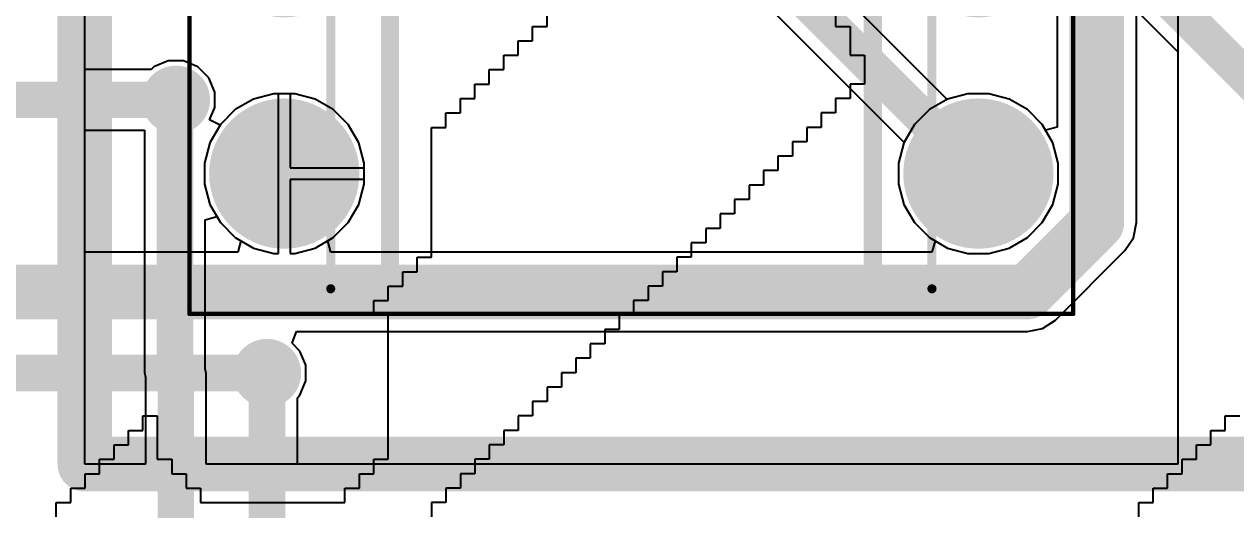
# Model space of a CAD drawing. Header units: inches. Extents: x 1.37 to 7.44, y 1.69 to 5.2.
# Drawn here: x 5.643 to 6.167, y 2.894 to 3.104 of the extents above; entities that cross this region are included whole.
import ezdxf

# ---------------------------------------------------------------- set-up
doc = ezdxf.new("R2010")
doc.units = ezdxf.units.IN
doc.header["$MEASUREMENT"] = 0
for name, color, linetype in [('Bottom Layer', 5, 'Continuous'), ('Bottom Overlay', 54, 'Continuous'), ('Bottom Solder', 6, 'Continuous'), ('Mechanical 1', 6, 'Continuous'), ('Multi-Layer', 9, 'Continuous'), ('Pad Holes', 156, 'Continuous'), ('Top 3D Body', 56, 'Continuous'), ('Top Courtyard', 56, 'Continuous'), ('Top Layer', 1, 'Continuous'), ('Top Overlay', 2, 'Continuous'), ('Top Solder', 216, 'Continuous'), ('Via Holes', 16, 'Continuous')]:
    doc.layers.add(name, color=color, linetype=linetype)
doc.styles.add('Arial', font='', dxfattribs={"height": 0.2})
doc.styles.get('Arial').set_extended_font_data('Arial')

# ---------------------------------------------------------------- blocks, each defined once
blk = doc.blocks.new('P0008A_46')
at = {"layer": 'Bottom Layer'}
blk.add_hatch(color=5, dxfattribs=at).paths.add_polyline_path([(-0.17953, 0.17953), (-0.12047, 0.17953), (-0.12047, 0.12047), (-0.17953, 0.12047)])
h = blk.add_hatch(color=5, dxfattribs=at)
edge = h.paths.add_edge_path()
edge.add_arc((0.15, 0.15), 0.02953, 0, 360)
h = blk.add_hatch(color=5, dxfattribs=at)
edge = h.paths.add_edge_path()
edge.add_arc((-0.15, 0.05), 0.02953, 0, 360)
h = blk.add_hatch(color=5, dxfattribs=at)
edge = h.paths.add_edge_path()
edge.add_arc((0.15, 0.05), 0.02953, 0, 360)
h = blk.add_hatch(color=5, dxfattribs=at)
edge = h.paths.add_edge_path()
edge.add_arc((-0.15, -0.05), 0.02953, 0, 360)
h = blk.add_hatch(color=5, dxfattribs=at)
edge = h.paths.add_edge_path()
edge.add_arc((0.15, -0.05), 0.02953, 0, 360)
h = blk.add_hatch(color=5, dxfattribs=at)
edge = h.paths.add_edge_path()
edge.add_arc((-0.15, -0.15), 0.02953, 0, 360)
h = blk.add_hatch(color=5, dxfattribs=at)
edge = h.paths.add_edge_path()
edge.add_arc((0.15, -0.15), 0.02953, 0, 360)
at = {"layer": 'Bottom Solder'}
blk.add_hatch(color=6, dxfattribs=at).paths.add_polyline_path([(-0.18248, 0.18248), (-0.11752, 0.18248), (-0.11752, 0.11752), (-0.18248, 0.11752)])
h = blk.add_hatch(color=6, dxfattribs=at)
edge = h.paths.add_edge_path()
edge.add_arc((0.15, 0.15), 0.03248, 0, 360)
h = blk.add_hatch(color=6, dxfattribs=at)
edge = h.paths.add_edge_path()
edge.add_arc((-0.15, 0.05), 0.03248, 0, 360)
h = blk.add_hatch(color=6, dxfattribs=at)
edge = h.paths.add_edge_path()
edge.add_arc((0.15, 0.05), 0.03248, 0, 360)
h = blk.add_hatch(color=6, dxfattribs=at)
edge = h.paths.add_edge_path()
edge.add_arc((-0.15, -0.05), 0.03248, 0, 360)
h = blk.add_hatch(color=6, dxfattribs=at)
edge = h.paths.add_edge_path()
edge.add_arc((0.15, -0.05), 0.03248, 0, 360)
h = blk.add_hatch(color=6, dxfattribs=at)
edge = h.paths.add_edge_path()
edge.add_arc((-0.15, -0.15), 0.03248, 0, 360)
h = blk.add_hatch(color=6, dxfattribs=at)
edge = h.paths.add_edge_path()
edge.add_arc((0.15, -0.15), 0.03248, 0, 360)
at = {"layer": 'Multi-Layer'}
blk.add_hatch(color=9, dxfattribs=at).paths.add_polyline_path([(-0.17953, 0.17953), (-0.12047, 0.17953), (-0.12047, 0.12047), (-0.17953, 0.12047)])
h = blk.add_hatch(color=9, dxfattribs=at)
edge = h.paths.add_edge_path()
edge.add_arc((0.15, 0.15), 0.02953, 0, 360)
h = blk.add_hatch(color=9, dxfattribs=at)
edge = h.paths.add_edge_path()
edge.add_arc((-0.15, 0.05), 0.02953, 0, 360)
h = blk.add_hatch(color=9, dxfattribs=at)
edge = h.paths.add_edge_path()
edge.add_arc((0.15, 0.05), 0.02953, 0, 360)
h = blk.add_hatch(color=9, dxfattribs=at)
edge = h.paths.add_edge_path()
edge.add_arc((-0.15, -0.05), 0.02953, 0, 360)
h = blk.add_hatch(color=9, dxfattribs=at)
edge = h.paths.add_edge_path()
edge.add_arc((0.15, -0.05), 0.02953, 0, 360)
h = blk.add_hatch(color=9, dxfattribs=at)
edge = h.paths.add_edge_path()
edge.add_arc((-0.15, -0.15), 0.02953, 0, 360)
h = blk.add_hatch(color=9, dxfattribs=at)
edge = h.paths.add_edge_path()
edge.add_arc((0.15, -0.15), 0.02953, 0, 360)
at = {"layer": 'Pad Holes'}
h = blk.add_hatch(color=7, dxfattribs=at)
edge = h.paths.add_edge_path()
edge.add_arc((-0.15, 0.15), 0.01772, 0, 360)
h = blk.add_hatch(color=7, dxfattribs=at)
edge = h.paths.add_edge_path()
edge.add_arc((0.15, 0.15), 0.01772, 0, 360)
h = blk.add_hatch(color=7, dxfattribs=at)
edge = h.paths.add_edge_path()
edge.add_arc((-0.15, 0.05), 0.01772, 0, 360)
h = blk.add_hatch(color=7, dxfattribs=at)
edge = h.paths.add_edge_path()
edge.add_arc((0.15, 0.05), 0.01772, 0, 360)
h = blk.add_hatch(color=7, dxfattribs=at)
edge = h.paths.add_edge_path()
edge.add_arc((-0.15, -0.05), 0.01772, 0, 360)
h = blk.add_hatch(color=7, dxfattribs=at)
edge = h.paths.add_edge_path()
edge.add_arc((0.15, -0.05), 0.01772, 0, 360)
h = blk.add_hatch(color=7, dxfattribs=at)
edge = h.paths.add_edge_path()
edge.add_arc((-0.15, -0.15), 0.01772, 0, 360)
h = blk.add_hatch(color=7, dxfattribs=at)
edge = h.paths.add_edge_path()
edge.add_arc((0.15, -0.15), 0.01772, 0, 360)
at = {"layer": 'Top Layer'}
blk.add_hatch(color=1, dxfattribs=at).paths.add_polyline_path([(-0.17953, 0.17953), (-0.12047, 0.17953), (-0.12047, 0.12047), (-0.17953, 0.12047)])
h = blk.add_hatch(color=1, dxfattribs=at)
edge = h.paths.add_edge_path()
edge.add_arc((0.15, 0.15), 0.02953, 0, 360)
h = blk.add_hatch(color=1, dxfattribs=at)
edge = h.paths.add_edge_path()
edge.add_arc((-0.15, 0.05), 0.02953, 0, 360)
h = blk.add_hatch(color=1, dxfattribs=at)
edge = h.paths.add_edge_path()
edge.add_arc((0.15, 0.05), 0.02953, 0, 360)
h = blk.add_hatch(color=1, dxfattribs=at)
edge = h.paths.add_edge_path()
edge.add_arc((-0.15, -0.05), 0.02953, 0, 360)
h = blk.add_hatch(color=1, dxfattribs=at)
edge = h.paths.add_edge_path()
edge.add_arc((0.15, -0.05), 0.02953, 0, 360)
h = blk.add_hatch(color=1, dxfattribs=at)
edge = h.paths.add_edge_path()
edge.add_arc((-0.15, -0.15), 0.02953, 0, 360)
h = blk.add_hatch(color=1, dxfattribs=at)
edge = h.paths.add_edge_path()
edge.add_arc((0.15, -0.15), 0.02953, 0, 360)
at = {"layer": 'Top Solder'}
blk.add_hatch(color=216, dxfattribs=at).paths.add_polyline_path([(-0.18248, 0.18248), (-0.11752, 0.18248), (-0.11752, 0.11752), (-0.18248, 0.11752)])
h = blk.add_hatch(color=216, dxfattribs=at)
edge = h.paths.add_edge_path()
edge.add_arc((0.15, 0.15), 0.03248, 0, 360)
h = blk.add_hatch(color=216, dxfattribs=at)
edge = h.paths.add_edge_path()
edge.add_arc((-0.15, 0.05), 0.03248, 0, 360)
h = blk.add_hatch(color=216, dxfattribs=at)
edge = h.paths.add_edge_path()
edge.add_arc((0.15, 0.05), 0.03248, 0, 360)
h = blk.add_hatch(color=216, dxfattribs=at)
edge = h.paths.add_edge_path()
edge.add_arc((-0.15, -0.05), 0.03248, 0, 360)
h = blk.add_hatch(color=216, dxfattribs=at)
edge = h.paths.add_edge_path()
edge.add_arc((0.15, -0.05), 0.03248, 0, 360)
h = blk.add_hatch(color=216, dxfattribs=at)
edge = h.paths.add_edge_path()
edge.add_arc((-0.15, -0.15), 0.03248, 0, 360)
h = blk.add_hatch(color=216, dxfattribs=at)
edge = h.paths.add_edge_path()
edge.add_arc((0.15, -0.15), 0.03248, 0, 360)
at = {"layer": 'Top 3D Body'}
for points in [[(-0.12992, -0.1998, 0.00394, 0.00394, 0), (-0.12992, 0.1998, 0.00394, 0.00394, 0)], [(-0.12992, 0.1998, 0.00394, 0.00394, 0), (0.12992, 0.1998, 0.00394, 0.00394, 0)], [(0.12992, -0.1998, 0.00394, 0.00394, 0), (0.12992, 0.1998, 0.00394, 0.00394, 0)], [(-0.12992, -0.1998, 0.00394, 0.00394, 0), (0.12992, -0.1998, 0.00394, 0.00394, 0)]]:
    blk.add_lwpolyline(points, format="xyseb", dxfattribs=at)
for points in [[(-0.13091, 0.1998, 0.00197, 0.00197, 1), (-0.12894, 0.1998, 0.00197, 0.00197, 1)], [(-0.13091, 0.1998, 0.00197, 0.00197, 1), (-0.12894, 0.1998, 0.00197, 0.00197, 1)], [(0.12894, 0.1998, 0.00197, 0.00197, 1), (0.13091, 0.1998, 0.00197, 0.00197, 1)], [(0.12894, 0.1998, 0.00197, 0.00197, 1), (0.13091, 0.1998, 0.00197, 0.00197, 1)], [(-0.0748, 0.16437, 0.00394, 0.00394, 1), (-0.11417, 0.16437, 0.00394, 0.00394, 1)], [(-0.11516, 0.16437, 0.00197, 0.00197, 1), (-0.11319, 0.16437, 0.00197, 0.00197, 1)], [(-0.07579, 0.16437, 0.00197, 0.00197, 1), (-0.07382, 0.16437, 0.00197, 0.00197, 1)], [(-0.13091, -0.1998, 0.00197, 0.00197, 1), (-0.12894, -0.1998, 0.00197, 0.00197, 1)], [(-0.13091, -0.1998, 0.00197, 0.00197, 1), (-0.12894, -0.1998, 0.00197, 0.00197, 1)], [(0.12894, -0.1998, 0.00197, 0.00197, 1), (0.13091, -0.1998, 0.00197, 0.00197, 1)], [(0.12894, -0.1998, 0.00197, 0.00197, 1), (0.13091, -0.1998, 0.00197, 0.00197, 1)]]:
    blk.add_lwpolyline(points, format="xyseb", close=True, dxfattribs=at)
at = {"layer": 'Top Courtyard'}
for points in [[(-0.19094, -0.21063, 0.00197, 0.00197, 0), (-0.19094, 0.21063, 0.00197, 0.00197, 0)], [(-0.19094, 0.21063, 0.00197, 0.00197, 0), (0.19094, 0.21063, 0.00197, 0.00197, 0)], [(0.19094, -0.21063, 0.00197, 0.00197, 0), (0.19094, 0.21063, 0.00197, 0.00197, 0)], [(0, -0.01969, 0.00394, 0.00394, 0), (0, 0.01969, 0.00394, 0.00394, 0)], [(-0.01969, 0, 0.00394, 0.00394, 0), (0.01969, 0, 0.00394, 0.00394, 0)], [(-0.19094, -0.21063, 0.00197, 0.00197, 0), (0.19094, -0.21063, 0.00197, 0.00197, 0)]]:
    blk.add_lwpolyline(points, format="xyseb", dxfattribs=at)
for points in [[(-0.19144, 0.21063, 0.000984, 0.000984, 1), (-0.19045, 0.21063, 0.000984, 0.000984, 1)], [(-0.19144, 0.21063, 0.000984, 0.000984, 1), (-0.19045, 0.21063, 0.000984, 0.000984, 1)], [(0.19045, 0.21063, 0.000984, 0.000984, 1), (0.19144, 0.21063, 0.000984, 0.000984, 1)], [(0.19045, 0.21063, 0.000984, 0.000984, 1), (0.19144, 0.21063, 0.000984, 0.000984, 1)], [(-0.00098, 0.01969, 0.00197, 0.00197, 1), (0.00098, 0.01969, 0.00197, 0.00197, 1)], [(-0.02067, 0, 0.00197, 0.00197, 1), (-0.0187, 0, 0.00197, 0.00197, 1)], [(0.0187, 0, 0.00197, 0.00197, 1), (0.02067, 0, 0.00197, 0.00197, 1)], [(-0.00098, -0.01969, 0.00197, 0.00197, 1), (0.00098, -0.01969, 0.00197, 0.00197, 1)], [(-0.19144, -0.21063, 0.000984, 0.000984, 1), (-0.19045, -0.21063, 0.000984, 0.000984, 1)], [(-0.19144, -0.21063, 0.000984, 0.000984, 1), (-0.19045, -0.21063, 0.000984, 0.000984, 1)], [(0.19045, -0.21063, 0.000984, 0.000984, 1), (0.19144, -0.21063, 0.000984, 0.000984, 1)], [(0.19045, -0.21063, 0.000984, 0.000984, 1), (0.19144, -0.21063, 0.000984, 0.000984, 1)]]:
    blk.add_lwpolyline(points, format="xyseb", close=True, dxfattribs=at)
at = {"layer": 'Top Overlay'}
for points in [[(-0.14508, 0.20118, 0.00984, 0.00984, 1), (-0.15492, 0.20118, 0.00984, 0.00984, 1)], [(-0.15738, 0.20118, 0.00492, 0.00492, 1), (-0.15246, 0.20118, 0.00492, 0.00492, 1)], [(-0.14754, 0.20118, 0.00492, 0.00492, 1), (-0.14262, 0.20118, 0.00492, 0.00492, 1)], [(-0.1063, 0.20079, 0.00394, 0.00394, 1), (-0.10236, 0.20079, 0.00394, 0.00394, 1)], [(-0.1063, 0.20079, 0.00394, 0.00394, 1), (-0.10236, 0.20079, 0.00394, 0.00394, 1)], [(-0.02697, 0.20079, 0.00394, 0.00394, 1), (-0.02303, 0.20079, 0.00394, 0.00394, 1)], [(-0.02697, 0.20079, 0.00394, 0.00394, 1), (-0.02303, 0.20079, 0.00394, 0.00394, 1)], [(0.02303, 0.20079, 0.00394, 0.00394, 1), (0.02697, 0.20079, 0.00394, 0.00394, 1)], [(0.02303, 0.20079, 0.00394, 0.00394, 1), (0.02697, 0.20079, 0.00394, 0.00394, 1)], [(0.10236, 0.20079, 0.00394, 0.00394, 1), (0.1063, 0.20079, 0.00394, 0.00394, 1)], [(0.10236, 0.20079, 0.00394, 0.00394, 1), (0.1063, 0.20079, 0.00394, 0.00394, 1)], [(-0.05315, 0.16142, 0.02362, 0.02362, 1), (-0.07677, 0.16142, 0.02362, 0.02362, 1)], [(-0.08268, 0.16142, 0.01181, 0.01181, 1), (-0.07087, 0.16142, 0.01181, 0.01181, 1)], [(-0.05906, 0.16142, 0.01181, 0.01181, 1), (-0.04724, 0.16142, 0.01181, 0.01181, 1)], [(-0.1063, -0.20079, 0.00394, 0.00394, 1), (-0.10236, -0.20079, 0.00394, 0.00394, 1)], [(-0.1063, -0.20079, 0.00394, 0.00394, 1), (-0.10236, -0.20079, 0.00394, 0.00394, 1)], [(0.10236, -0.20079, 0.00394, 0.00394, 1), (0.1063, -0.20079, 0.00394, 0.00394, 1)], [(0.10236, -0.20079, 0.00394, 0.00394, 1), (0.1063, -0.20079, 0.00394, 0.00394, 1)]]:
    blk.add_lwpolyline(points, format="xyseb", close=True, dxfattribs=at)
for points in [[(-0.10433, -0.20079, 0.00787, 0.00787, 0), (-0.10433, 0.20079, 0.00787, 0.00787, 0)], [(-0.10433, 0.20079, 0.00787, 0.00787, 0), (-0.025, 0.20079, 0.00787, 0.00787, 0)], [(0.025, 0.20079, 0.00787, 0.00787, -1), (-0.025, 0.20079, 0.00787, 0.00787, 0)], [(0.025, 0.20079, 0.00787, 0.00787, 0), (0.10433, 0.20079, 0.00787, 0.00787, 0)], [(0.10433, -0.20079, 0.00787, 0.00787, 0), (0.10433, 0.20079, 0.00787, 0.00787, 0)], [(-0.10433, -0.20079, 0.00787, 0.00787, 0), (0.10433, -0.20079, 0.00787, 0.00787, 0)]]:
    blk.add_lwpolyline(points, format="xyseb", dxfattribs=at)
at = {"layer": 'Mechanical 1', "style": 'Arial'}
blk.add_text('U6', height=0.04, dxfattribs=at).set_placement((-0.06, -0.02))

msp = doc.modelspace()

# ---------------------------------------------------------------- hatches: boundary and pattern name
at = {"layer": 'Bottom Layer'}
h = msp.add_hatch(color=5, dxfattribs=at)
edge = h.paths.add_edge_path()
edge.add_arc((5.70866, 3.07087), 0.01181, 0, 360)
h = msp.add_hatch(color=5, dxfattribs=at)
edge = h.paths.add_edge_path()
edge.add_arc((5.74803, 2.95276), 0.01181, 0, 360)
at = {"layer": 'Bottom Solder'}
h = msp.add_hatch(color=6, dxfattribs=at)
edge = h.paths.add_edge_path()
edge.add_arc((5.70866, 3.07087), 0.01476, 0, 360)
h = msp.add_hatch(color=6, dxfattribs=at)
edge = h.paths.add_edge_path()
edge.add_arc((5.74803, 2.95276), 0.01476, 0, 360)
at = {"layer": 'Top Layer'}
h = msp.add_hatch(color=1, dxfattribs=at)
edge = h.paths.add_edge_path()
edge.add_arc((5.70866, 3.07087), 0.01181, 0, 360)
h = msp.add_hatch(color=1, dxfattribs=at)
edge = h.paths.add_edge_path()
edge.add_arc((5.74803, 2.95276), 0.01181, 0, 360)
at = {"layer": 'Top Solder'}
h = msp.add_hatch(color=216, dxfattribs=at)
edge = h.paths.add_edge_path()
edge.add_arc((5.70866, 3.07087), 0.01476, 0, 360)
h = msp.add_hatch(color=216, dxfattribs=at)
edge = h.paths.add_edge_path()
edge.add_arc((5.74803, 2.95276), 0.01476, 0, 360)
at = {"layer": 'Via Holes'}
h = msp.add_hatch(color=7, dxfattribs=at)
edge = h.paths.add_edge_path()
edge.add_arc((5.70866, 3.07087), 0.00591, 0, 360)
h = msp.add_hatch(color=7, dxfattribs=at)
edge = h.paths.add_edge_path()
edge.add_arc((5.74803, 2.95276), 0.00591, 0, 360)

# ---------------------------------------------------------------- linework, layer by layer
at = {"layer": 'Bottom Layer'}
for p, q in [((5.66929, 3.08399), (5.66929, 3.58537)), ((6.042, 3.07105), (5.96479, 3.14826)), ((5.95007, 3.12585), (6.02344, 3.05248)), ((6.10756, 3.12585), (6.14173, 3.09167)), ((6.14173, 3.09167), (6.14173, 2.91339)), ((5.69914, 3.08512), (5.69801, 3.08399)), ((5.70532, 3.08768), (5.69914, 3.08512)), ((5.71201, 3.08768), (5.70532, 3.08768)), ((5.71818, 3.08512), (5.71201, 3.08768)), ((5.72291, 3.08039), (5.71818, 3.08512)), ((5.69801, 3.08399), (5.66929, 3.08399)), ((5.72547, 3.07421), (5.72291, 3.08039)), ((5.72547, 3.06752), (5.72547, 3.07421)), ((5.74218, 3.07115), (5.73431, 3.06661)), ((5.75097, 3.0735), (5.74218, 3.07115)), ((5.75301, 3.0735), (5.75097, 3.0735)), ((5.75301, 3.03898), (5.75301, 3.0735)), ((5.76006, 3.0735), (5.75801, 3.0735)), ((5.75801, 3.0735), (5.75801, 3.04148)), ((5.76884, 3.07115), (5.76006, 3.0735)), ((5.77671, 3.06661), (5.76884, 3.07115)), ((6.04218, 3.07115), (6.042, 3.07105)), ((6.05097, 3.0735), (6.04218, 3.07115)), ((6.06006, 3.0735), (6.05097, 3.0735)), ((6.06884, 3.07115), (6.06006, 3.0735)), ((6.07671, 3.06661), (6.06884, 3.07115)), ((5.72324, 3.06214), (5.72547, 3.06752)), ((5.73431, 3.06661), (5.72788, 3.06018)), ((5.78314, 3.06018), (5.77671, 3.06661)), ((6.08314, 3.06018), (6.07671, 3.06661)), ((5.72774, 3.05992), (5.72324, 3.06214)), ((5.72788, 3.06018), (5.72774, 3.05992)), ((5.78769, 3.0523), (5.78314, 3.06018)), ((6.08769, 3.0523), (6.08314, 3.06018)), ((5.66929, 2.91339), (5.66929, 3.05774)), ((5.66929, 3.05774), (5.69514, 3.05774)), ((5.69514, 3.05774), (5.69514, 2.95295)), ((5.79004, 3.04352), (5.78769, 3.0523)), ((6.02334, 3.0523), (6.02098, 3.04352)), ((6.02344, 3.05248), (6.02334, 3.0523)), ((6.09004, 3.04352), (6.08769, 3.0523)), ((5.79004, 3.04148), (5.79004, 3.04352)), ((6.02098, 3.04352), (6.02098, 3.03443)), ((6.09004, 3.03443), (6.09004, 3.04352)), ((5.75301, 3.00445), (5.75301, 3.03898)), ((5.75801, 3.04148), (5.79004, 3.04148)), ((5.79004, 3.03648), (5.75801, 3.03648)), ((5.75801, 3.03648), (5.75801, 3.00445)), ((5.78769, 3.02565), (5.79004, 3.03443)), ((5.79004, 3.03443), (5.79004, 3.03648)), ((6.02098, 3.03443), (6.02334, 3.02565)), ((6.08769, 3.02565), (6.09004, 3.03443)), ((5.78314, 3.01778), (5.78769, 3.02565)), ((6.02334, 3.02565), (6.02788, 3.01778)), ((6.08314, 3.01778), (6.08769, 3.02565)), ((5.72139, 3.01902), (5.72639, 3.02036)), ((5.72139, 2.95454), (5.72139, 3.01902)), ((5.72639, 3.02036), (5.72788, 3.01778)), ((5.72788, 3.01778), (5.73431, 3.01135)), ((5.77671, 3.01135), (5.78314, 3.01778)), ((6.02788, 3.01778), (6.03431, 3.01135)), ((6.07671, 3.01135), (6.08314, 3.01778)), ((5.73431, 3.01135), (5.74218, 3.0068)), ((5.76884, 3.0068), (5.77671, 3.01135)), ((6.03431, 3.01135), (6.04218, 3.0068)), ((6.06884, 3.0068), (6.07671, 3.01135)), ((5.74218, 3.0068), (5.75097, 3.00445)), ((5.76006, 3.00445), (5.76884, 3.0068)), ((6.04218, 3.0068), (6.05097, 3.00445)), ((6.06006, 3.00445), (6.06884, 3.0068)), ((5.75097, 3.00445), (5.75301, 3.00445)), ((5.75801, 3.00445), (5.76006, 3.00445)), ((6.05097, 3.00445), (6.06006, 3.00445)), ((5.72179, 2.95256), (5.72139, 2.95454)), ((5.69514, 2.95295), (5.69554, 2.95097)), ((5.69554, 2.95097), (5.69554, 2.91339)), ((5.72179, 2.91339), (5.72179, 2.95256)), ((5.69554, 2.91339), (5.66929, 2.91339)), ((6.14173, 2.91339), (5.72179, 2.91339))]:
    msp.add_line(p, q, dxfattribs=at)
for points in [[(5.95551, 3.13898, 0.01575, 0.01575, 0), (6.05551, 3.03898, 0.01575, 0.01575, 0)], [(6.11299, 3.13898, 0.01575, 0.01575, 0), (6.40669, 2.84528, 0.01575, 0.01575, 0)], [(5.59055, 3.07087, 0.01575, 0.01575, 0), (5.70866, 3.07087, 0.01575, 0.01575, 0)], [(5.70827, 3.07047, 0.01575, 0.01575, 0), (5.70866, 3.07087, 0.01575, 0.01575, 0)], [(5.70827, 2.95295, 0.01575, 0.01575, 0), (5.70827, 3.07047, 0.01575, 0.01575, 0)], [(5.70827, 2.95295, 0.01575, 0.01575, 0), (5.70866, 2.95256, 0.01575, 0.01575, 0)], [(5.70866, 2.83465, 0.01575, 0.01575, 0), (5.70866, 2.95256, 0.01575, 0.01575, 0)]]:
    msp.add_lwpolyline(points, format="xyseb", dxfattribs=at)
for points in [[(5.70433, 3.07047, 0.00787, 0.00787, 1), (5.7122, 3.07047, 0.00787, 0.00787, 1)], [(5.70433, 3.07047, 0.00787, 0.00787, 1), (5.7122, 3.07047, 0.00787, 0.00787, 1)], [(5.70472, 3.07087, 0.00787, 0.00787, 1), (5.7126, 3.07087, 0.00787, 0.00787, 1)], [(5.70472, 3.07087, 0.00787, 0.00787, 1), (5.7126, 3.07087, 0.00787, 0.00787, 1)], [(6.05157, 3.03898, 0.00787, 0.00787, 1), (6.05945, 3.03898, 0.00787, 0.00787, 1)], [(5.70433, 2.95295, 0.00787, 0.00787, 1), (5.7122, 2.95295, 0.00787, 0.00787, 1)], [(5.70433, 2.95295, 0.00787, 0.00787, 1), (5.7122, 2.95295, 0.00787, 0.00787, 1)], [(5.70472, 2.95256, 0.00787, 0.00787, 1), (5.7126, 2.95256, 0.00787, 0.00787, 1)], [(5.70472, 2.95256, 0.00787, 0.00787, 1), (5.7126, 2.95256, 0.00787, 0.00787, 1)]]:
    msp.add_lwpolyline(points, format="xyseb", close=True, dxfattribs=at)
at = {"layer": 'Bottom Overlay'}
for p, q in [((5.86906, 3.10262), (5.86906, 3.10886)), ((5.99381, 3.10886), (5.99381, 3.10262)), ((5.86282, 3.09638), (5.86282, 3.10262)), ((5.86282, 3.10262), (5.86906, 3.10262)), ((5.99381, 3.10262), (6.00005, 3.10262)), ((6.00005, 3.10262), (6.00005, 3.09015)), ((5.85658, 3.09015), (5.85658, 3.09638)), ((5.85658, 3.09638), (5.86282, 3.09638)), ((5.85035, 3.08391), (5.85035, 3.09015)), ((5.85035, 3.09015), (5.85658, 3.09015)), ((6.00005, 3.09015), (6.00629, 3.09015)), ((6.00629, 3.09015), (6.00629, 3.07767)), ((5.84411, 3.07767), (5.84411, 3.08391)), ((5.84411, 3.08391), (5.85035, 3.08391)), ((5.83787, 3.07143), (5.83787, 3.07767)), ((5.83787, 3.07767), (5.84411, 3.07767)), ((6.00629, 3.07767), (6.00005, 3.07767)), ((6.00005, 3.07767), (6.00005, 3.07143)), ((5.83163, 3.0652), (5.83163, 3.07143)), ((5.83163, 3.07143), (5.83787, 3.07143)), ((6.00005, 3.07143), (5.99381, 3.07143)), ((5.99381, 3.07143), (5.99381, 3.0652)), ((5.82539, 3.05896), (5.82539, 3.0652)), ((5.82539, 3.0652), (5.83163, 3.0652)), ((5.99381, 3.0652), (5.98757, 3.0652)), ((5.98757, 3.0652), (5.98757, 3.05896)), ((5.81916, 3.00282), (5.81916, 3.05896)), ((5.81916, 3.05896), (5.82539, 3.05896)), ((5.98757, 3.05896), (5.98134, 3.05896)), ((5.98134, 3.05896), (5.98134, 3.05272)), ((5.98134, 3.05272), (5.9751, 3.05272)), ((5.9751, 3.05272), (5.9751, 3.04648)), ((5.9751, 3.04648), (5.96886, 3.04648)), ((5.96886, 3.04648), (5.96886, 3.04025)), ((5.96886, 3.04025), (5.96262, 3.04025)), ((5.96262, 3.04025), (5.96262, 3.03401)), ((5.96262, 3.03401), (5.95639, 3.03401)), ((5.95639, 3.03401), (5.95639, 3.02777)), ((5.95639, 3.02777), (5.95015, 3.02777)), ((5.95015, 3.02777), (5.95015, 3.02153)), ((5.95015, 3.02153), (5.94391, 3.02153)), ((5.94391, 3.02153), (5.94391, 3.01529)), ((5.94391, 3.01529), (5.93767, 3.01529)), ((5.93767, 3.01529), (5.93767, 3.00906)), ((5.93767, 3.00906), (5.93143, 3.00906)), ((5.93143, 3.00906), (5.93143, 3.00282)), ((5.81292, 2.99658), (5.81292, 3.00282)), ((5.81292, 3.00282), (5.81916, 3.00282)), ((5.9252, 3.00282), (5.9252, 2.99658)), ((5.93143, 3.00282), (5.9252, 3.00282)), ((5.80668, 2.99034), (5.80668, 2.99658)), ((5.80668, 2.99658), (5.81292, 2.99658)), ((5.9252, 2.99658), (5.91896, 2.99658)), ((5.91896, 2.99658), (5.91896, 2.99034)), ((5.80044, 2.98411), (5.80044, 2.99034)), ((5.80044, 2.99034), (5.80668, 2.99034)), ((5.91896, 2.99034), (5.91272, 2.99034)), ((5.91272, 2.99034), (5.91272, 2.98411)), ((5.79421, 2.97787), (5.79421, 2.98411)), ((5.79421, 2.98411), (5.80044, 2.98411)), ((5.91272, 2.98411), (5.90648, 2.98411)), ((5.90648, 2.98411), (5.90648, 2.97787)), ((5.80044, 2.97787), (5.79421, 2.97787)), ((5.80044, 2.91549), (5.80044, 2.97787)), ((5.90648, 2.97787), (5.90025, 2.97787)), ((5.90025, 2.97787), (5.90025, 2.97163)), ((5.90025, 2.97163), (5.89401, 2.97163)), ((5.89401, 2.97163), (5.89401, 2.96539)), ((5.89401, 2.96539), (5.88777, 2.96539)), ((5.88777, 2.96539), (5.88777, 2.95916)), ((5.88777, 2.95916), (5.88153, 2.95916)), ((5.88153, 2.95916), (5.88153, 2.95292)), ((5.88153, 2.95292), (5.8753, 2.95292)), ((5.8753, 2.95292), (5.8753, 2.94668)), ((5.8753, 2.94668), (5.86906, 2.94668)), ((5.86906, 2.94668), (5.86906, 2.94044)), ((5.86906, 2.94044), (5.86282, 2.94044)), ((5.86282, 2.94044), (5.86282, 2.9342)), ((5.6944, 2.92797), (5.6944, 2.9342)), ((5.6944, 2.9342), (5.70064, 2.9342)), ((5.70064, 2.9342), (5.70064, 2.91549)), ((5.86282, 2.9342), (5.85658, 2.9342)), ((5.85658, 2.9342), (5.85658, 2.92797)), ((6.16223, 2.92797), (6.16223, 2.9342)), ((6.16223, 2.9342), (6.16847, 2.9342)), ((5.68817, 2.92173), (5.68817, 2.92797)), ((5.68817, 2.92797), (5.6944, 2.92797)), ((5.85658, 2.92797), (5.85035, 2.92797)), ((5.85035, 2.92797), (5.85035, 2.92173)), ((6.15599, 2.92173), (6.15599, 2.92797)), ((6.15599, 2.92797), (6.16223, 2.92797)), ((5.68193, 2.91549), (5.68193, 2.92173)), ((5.68193, 2.92173), (5.68817, 2.92173)), ((5.85035, 2.92173), (5.84411, 2.92173)), ((5.84411, 2.92173), (5.84411, 2.91549)), ((6.14975, 2.91549), (6.14975, 2.92173)), ((6.14975, 2.92173), (6.15599, 2.92173)), ((5.67569, 2.90925), (5.67569, 2.91549)), ((5.67569, 2.91549), (5.68193, 2.91549)), ((5.70064, 2.91549), (5.70688, 2.91549)), ((5.70688, 2.91549), (5.70688, 2.90925)), ((5.79421, 2.90925), (5.79421, 2.91549)), ((5.79421, 2.91549), (5.80044, 2.91549)), ((5.84411, 2.91549), (5.83787, 2.91549)), ((5.83787, 2.91549), (5.83787, 2.90925)), ((6.14351, 2.90925), (6.14351, 2.91549)), ((6.14351, 2.91549), (6.14975, 2.91549)), ((5.66945, 2.90302), (5.66945, 2.90925)), ((5.66945, 2.90925), (5.67569, 2.90925)), ((5.70688, 2.90925), (5.71312, 2.90925)), ((5.71312, 2.90925), (5.71312, 2.90302)), ((5.78797, 2.90302), (5.78797, 2.90925)), ((5.78797, 2.90925), (5.79421, 2.90925)), ((5.83787, 2.90925), (5.83163, 2.90925)), ((5.83163, 2.90925), (5.83163, 2.90302)), ((6.13728, 2.90302), (6.13728, 2.90925)), ((6.13728, 2.90925), (6.14351, 2.90925)), ((5.66322, 2.89678), (5.66322, 2.90302)), ((5.66322, 2.90302), (5.66945, 2.90302)), ((5.71312, 2.90302), (5.71935, 2.90302)), ((5.71935, 2.90302), (5.71935, 2.89678)), ((5.78173, 2.89678), (5.78173, 2.90302)), ((5.78173, 2.90302), (5.78797, 2.90302)), ((5.83163, 2.90302), (5.82539, 2.90302)), ((5.82539, 2.90302), (5.82539, 2.89678)), ((6.13104, 2.89678), (6.13104, 2.90302)), ((6.13104, 2.90302), (6.13728, 2.90302)), ((5.65698, 2.89054), (5.65698, 2.89678)), ((5.65698, 2.89678), (5.66322, 2.89678)), ((5.71935, 2.89678), (5.78173, 2.89678)), ((5.82539, 2.89678), (5.81916, 2.89678)), ((5.81916, 2.89678), (5.81916, 2.89054)), ((6.1248, 2.89054), (6.1248, 2.89678)), ((6.1248, 2.89678), (6.13104, 2.89678))]:
    msp.add_line(p, q, dxfattribs=at)
at = {"layer": 'Top Layer'}
for p, q in [((5.66929, 3.00494), (5.66929, 4.01575)), ((6.12383, 3.01778), (6.12383, 3.33791)), ((6.14173, 3.32655), (6.14173, 2.91339)), ((6.08955, 3.11888), (6.08955, 3.05907)), ((5.74218, 3.07115), (5.73431, 3.06661)), ((5.75097, 3.0735), (5.74218, 3.07115)), ((5.76006, 3.0735), (5.75097, 3.0735)), ((5.76884, 3.07115), (5.76006, 3.0735)), ((5.77671, 3.06661), (5.76884, 3.07115)), ((6.04218, 3.07115), (6.03431, 3.06661)), ((6.05097, 3.0735), (6.04218, 3.07115)), ((6.06006, 3.0735), (6.05097, 3.0735)), ((6.06884, 3.07115), (6.06006, 3.0735)), ((6.07671, 3.06661), (6.06884, 3.07115)), ((5.73431, 3.06661), (5.72788, 3.06018)), ((5.78314, 3.06018), (5.77671, 3.06661)), ((6.03431, 3.06661), (6.02788, 3.06018)), ((6.08314, 3.06018), (6.07671, 3.06661)), ((5.72788, 3.06018), (5.72334, 3.0523)), ((5.78769, 3.0523), (5.78314, 3.06018)), ((6.02788, 3.06018), (6.02334, 3.0523)), ((6.08455, 3.05773), (6.08314, 3.06018)), ((6.08955, 3.05907), (6.08455, 3.05773)), ((5.72334, 3.0523), (5.72098, 3.04352)), ((5.79004, 3.04352), (5.78769, 3.0523)), ((6.02334, 3.0523), (6.02098, 3.04352)), ((5.72098, 3.04352), (5.72098, 3.03443)), ((5.79004, 3.03443), (5.79004, 3.04352)), ((6.02098, 3.04352), (6.02098, 3.03443)), ((5.72098, 3.03443), (5.72334, 3.02565)), ((5.78769, 3.02565), (5.79004, 3.03443)), ((6.02098, 3.03443), (6.02334, 3.02565)), ((5.72334, 3.02565), (5.72788, 3.01778)), ((5.78314, 3.01778), (5.78769, 3.02565)), ((6.02334, 3.02565), (6.02788, 3.01778)), ((5.72788, 3.01778), (5.73431, 3.01135)), ((5.77671, 3.01135), (5.78314, 3.01778)), ((6.02788, 3.01778), (6.03431, 3.01135)), ((6.12253, 3.01122), (6.12383, 3.01778)), ((5.73431, 3.01135), (5.73676, 3.00994)), ((5.77427, 3.00994), (5.77671, 3.01135)), ((6.03431, 3.01135), (6.03676, 3.00994)), ((6.11881, 3.00566), (6.12253, 3.01122)), ((5.73676, 3.00994), (5.73542, 3.00494)), ((5.77561, 3.00494), (5.77427, 3.00994)), ((6.03676, 3.00994), (6.03542, 3.00494)), ((6.08883, 2.97568), (6.11881, 3.00566)), ((5.73542, 3.00494), (5.66929, 3.00494)), ((6.03542, 3.00494), (5.77561, 3.00494)), ((6.08327, 2.97196), (6.08883, 2.97568)), ((5.75891, 2.96565), (5.76082, 2.97065)), ((5.76082, 2.97065), (6.07671, 2.97065)), ((6.07671, 2.97065), (6.08327, 2.97196)), ((5.76228, 2.96228), (5.75891, 2.96565)), ((5.76484, 2.9561), (5.76228, 2.96228)), ((5.76484, 2.94941), (5.76484, 2.9561)), ((5.76228, 2.94323), (5.76484, 2.94941)), ((5.76116, 2.94211), (5.76228, 2.94323)), ((5.76116, 2.91339), (5.76116, 2.94211)), ((6.14173, 2.91339), (5.76116, 2.91339))]:
    msp.add_line(p, q, dxfattribs=at)
for points in [[(6.10669, 3.01778, 0.02362, 0.02362, 0), (6.10669, 3.38583, 0.02362, 0.02362, 0)], [(6.07671, 2.9878, 0.02362, 0.02362, 0), (6.10669, 3.01778, 0.02362, 0.02362, 0)], [(4.87568, 2.9878, 0.02362, 0.02362, 0), (6.07671, 2.9878, 0.02362, 0.02362, 0)], [(4.86896, 2.95276, 0.01575, 0.01575, 0), (5.74803, 2.95276, 0.01575, 0.01575, 0)], [(5.74803, 2.83465, 0.01575, 0.01575, 0), (5.74803, 2.95276, 0.01575, 0.01575, 0)]]:
    msp.add_lwpolyline(points, format="xyseb", dxfattribs=at)
for points in [[(6.10079, 3.01778, 0.01181, 0.01181, 1), (6.1126, 3.01778, 0.01181, 0.01181, 1)], [(6.10079, 3.01778, 0.01181, 0.01181, 1), (6.1126, 3.01778, 0.01181, 0.01181, 1)], [(6.07081, 2.9878, 0.01181, 0.01181, 1), (6.08262, 2.9878, 0.01181, 0.01181, 1)], [(6.07081, 2.9878, 0.01181, 0.01181, 1), (6.08262, 2.9878, 0.01181, 0.01181, 1)], [(5.74409, 2.95276, 0.00787, 0.00787, 1), (5.75197, 2.95276, 0.00787, 0.00787, 1)], [(5.74409, 2.95276, 0.00787, 0.00787, 1), (5.75197, 2.95276, 0.00787, 0.00787, 1)]]:
    msp.add_lwpolyline(points, format="xyseb", close=True, dxfattribs=at)
at = {"layer": 'Top Overlay'}
for points in [[(5.66929, 2.91339, 0.02362, 0.02362, 0), (5.66929, 4.29134, 0.02362, 0.02362, 0)], [(5.66929, 2.91339, 0.02362, 0.02362, 0), (6.45669, 2.91339, 0.02362, 0.02362, 0)]]:
    msp.add_lwpolyline(points, format="xyseb", dxfattribs=at)
msp.add_lwpolyline([(5.66339, 2.91339, 0.01181, 0.01181, 1), (5.6752, 2.91339, 0.01181, 0.01181, 1)], format="xyseb", close=True, dxfattribs=at)
msp.add_lwpolyline([(5.66339, 2.91339, 0.01181, 0.01181, 1), (5.6752, 2.91339, 0.01181, 0.01181, 1)], format="xyseb", close=True, dxfattribs=at)

# ---------------------------------------------------------------- block references
msp.add_blockref('P0008A_46', (5.90551, 3.18898))

doc.saveas('drawing.dxf')
